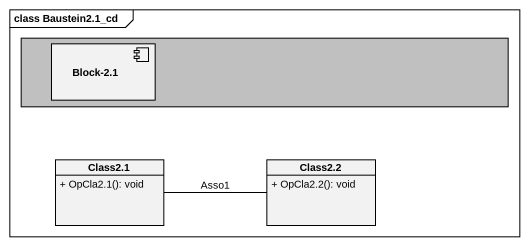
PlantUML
@startuml
mainframe class Baustein2.1_cd
allowmixing
hide circle
hide empty members
skinparam classAttributeIconSize 0
rectangle " " as rectangle1 #C0C0C0 {
  component "Block-2.1" as Block_2_1
}
class "Class2.1" as Class2_1 {
  + OpCla2.1(): void
}
class "Class2.2" as Class2_2 {
  + OpCla2.2(): void
}
Class2_1 -right- Class2_2 : Asso1
@enduml
